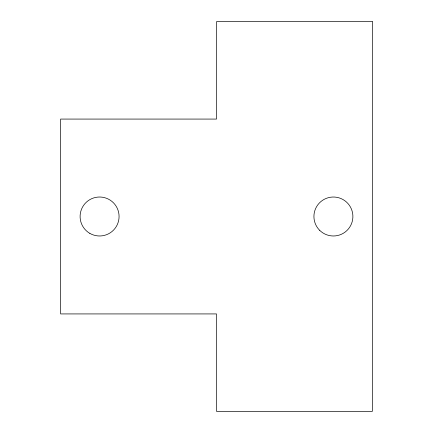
<?xml version="1.0" encoding="UTF-8"?>
<svg xmlns="http://www.w3.org/2000/svg" width="433" height="433" viewBox="0 0 433 433"><rect width="100%" height="100%" fill="white"/><g stroke="black" fill="none" stroke-linecap="round" stroke-linejoin="round"><path stroke-width="0.65" d="M372.38 21.65L216.5 21.65L216.5 119.075L60.62 119.075L60.62 313.925L216.5 313.925L216.5 411.35L372.38 411.35L372.38 21.65M319.63 230.28A19.485 19.485 0 0 0 352.229 221.544A19.485 19.485 0 0 0 328.366 197.681A19.485 19.485 0 0 0 319.63 230.28M89.847 233.376A19.485 19.485 0 0 0 119.075 216.5A19.485 19.485 0 0 0 89.847 199.624A19.485 19.485 0 0 0 89.847 233.376"/></g></svg>
